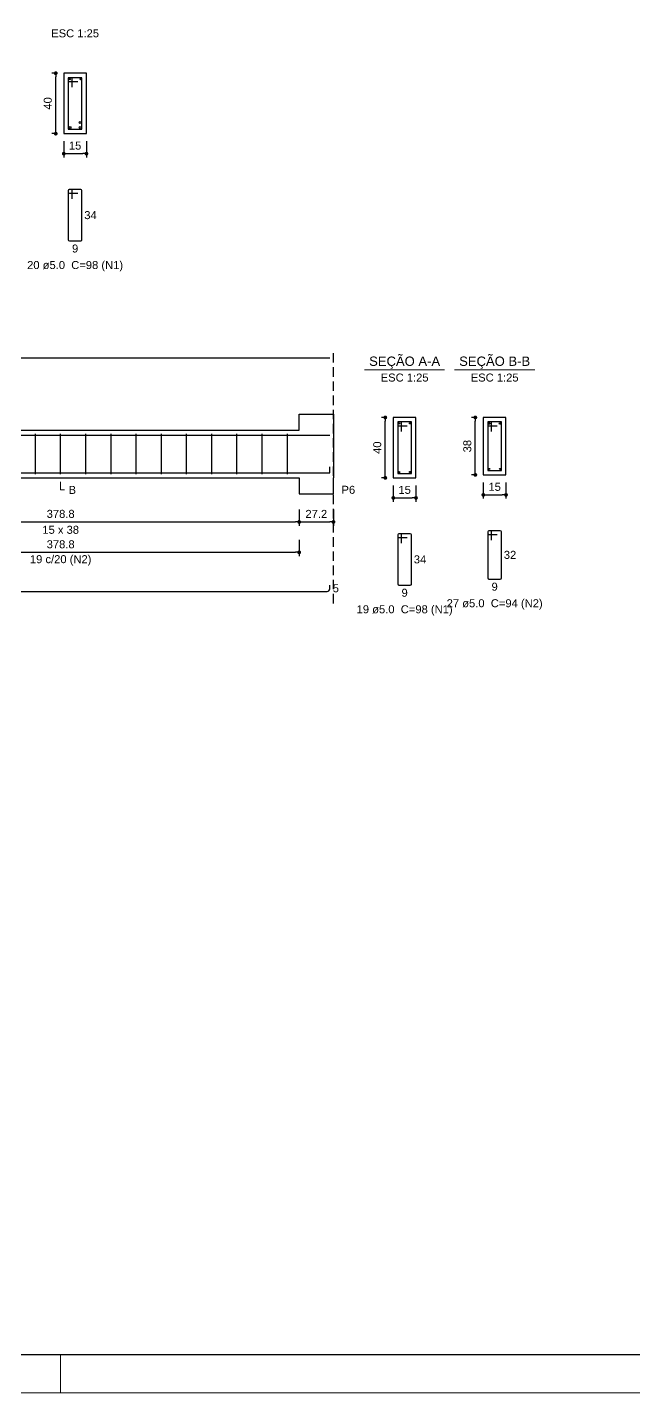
# Model space of a CAD drawing. Header units: millimetres. Extents: x 0 to 84.1, y 0 to 59.4.
# Drawn here: x 29.22 to 45.27, y 0 to 36.14 of the extents above; entities that cross this region are included whole.
import ezdxf

# ---------------------------------------------------------------- set-up
doc = ezdxf.new("R2010")
doc.units = ezdxf.units.MM
doc.header["$MEASUREMENT"] = 0
doc.linetypes.add('Dashed2', pattern=[0.375, 0.25, -0.125])
doc.layers.get('0').update_dxf_attribs({"color": 1, "lineweight": 13})
for name, color, linetype, lineweight in [('Descrição da armadura', 2, 'Continuous', 20), ('DT-Forma', 4, 'Continuous', 30), ('DT-Pontilhado', 7, 'Dashed2', 25), ('DT-Textos', 2, 'Continuous', 20), ('FOLHA EXTERNA', 1, 'Continuous', 13), ('Folha_padrão', 3, 'Continuous', 25), ('Textos armaduras', 1, 'Continuous', 13)]:
    doc.layers.add(name, color=color, linetype=linetype, lineweight=lineweight)
for name, color, linetype in [('DT-Arm complementar', 252, 'Continuous'), ('DT-Barras na forma', 170, 'Continuous'), ('DT-Barras no corte', 170, 'Continuous'), ('DT-Barras rebatidas', 170, 'Continuous'), ('DT-Cotas', 12, 'Continuous')]:
    doc.layers.add(name, color=color, linetype=linetype)
doc.styles.add('Arial', font='')
doc.styles.get('Arial').set_extended_font_data('Arial')
doc.dimstyles.new('UM_25.000000', dxfattribs={"dimtxt": 0.18, "dimasz": 0.1, "dimexe": 0.1, "dimexo": 0.2, "dimgap": 0, "dimtad": 1, "dimtih": 1, "dimtoh": 1, "dimdec": 1, "dimlfac": 25, "dimzin": 0, "dimdsep": 46, "dimtxsty": 'Standard', "dimcen": 0.09, "dimdle": 0.1, "dimadec": 1, "dimazin": 2, "dimtfac": 1, "dimtdec": 4, "dimtofl": 0, "dimtmove": 0, "dimatfit": 3, "dimfxl": 1, "dimtolj": 1, "dimarcsym": 0})
doc.dimstyles.new('UM_30.000300', dxfattribs={"dimtxt": 0.18, "dimasz": 0.1, "dimexe": 0.1, "dimexo": 0.2, "dimgap": 0, "dimtad": 1, "dimtih": 1, "dimtoh": 1, "dimdec": 1, "dimlfac": 30.0003, "dimzin": 0, "dimdsep": 46, "dimtxsty": 'Standard', "dimcen": 0.09, "dimdle": 0.1, "dimadec": 1, "dimazin": 2, "dimtfac": 1, "dimtdec": 4, "dimtofl": 0, "dimtmove": 0, "dimatfit": 3, "dimfxl": 1, "dimtolj": 1, "dimarcsym": 0})

# ---------------------------------------------------------------- blocks, each defined once
blk = doc.blocks.new('_Dot')
at = {"color": 0, "linetype": 'ByBlock', "lineweight": -2}
blk.add_line((-0.5, 0), (-1, 0), dxfattribs=at)
at = {"color": 0, "linetype": 'ByBlock', "const_width": 0.5}
blk.add_lwpolyline([(-0.25, 0, 1), (0.25, 0, 1)], format="xyb", close=True, dxfattribs=at)
blk = doc.blocks.new('*D61')
at = {"layer": 'Defpoints', "color": 0}
for p in [(29.973173, 34.92872), (30.184973, 34.92872), (30.184973, 33.32872)]:
    blk.add_point(p, dxfattribs=at)
at = {"layer": 'DT-Cotas', "color": 0, "lineweight": -2}
for p, q in [((29.984973, 34.92872), (29.873173, 34.92872)), ((29.973173, 33.42872), (29.973173, 34.82872)), ((29.984973, 33.32872), (29.873173, 33.32872))]:
    blk.add_line(p, q, dxfattribs=at)
at = {"layer": 'DT-Cotas', "color": 0, "lineweight": -2, "xscale": 0.1, "yscale": 0.1, "zscale": 0.1}
for p, rotation in [((29.973173, 34.92872), 90), ((29.973173, 33.32872), 270)]:
    blk.add_blockref('_Dot', p, dxfattribs=dict(at, rotation=rotation))
at = {"layer": 'DT-Cotas', "insert": (29.761373, 34.12872), "char_height": 0.2118, "attachment_point": 5, "rotation": 90, "style": 'Arial'}
blk.add_mtext('\\A1;40', dxfattribs=at)
blk = doc.blocks.new('*D62')
at = {"layer": 'Defpoints', "color": 0}
for p in [(30.184973, 33.32872), (30.784973, 33.32872), (30.784973, 32.79922)]:
    blk.add_point(p, dxfattribs=at)
at = {"layer": 'DT-Cotas', "color": 0, "lineweight": -2}
for p, q in [((30.184973, 33.12872), (30.184973, 32.69922)), ((30.784973, 33.12872), (30.784973, 32.69922)), ((30.284973, 32.79922), (30.684973, 32.79922))]:
    blk.add_line(p, q, dxfattribs=at)
at = {"layer": 'DT-Cotas', "color": 0, "lineweight": -2, "xscale": 0.1, "yscale": 0.1, "zscale": 0.1, "rotation": 180}
blk.add_blockref('_Dot', (30.184973, 32.79922), dxfattribs=at)
at = {"layer": 'DT-Cotas', "color": 0, "lineweight": -2, "xscale": 0.1, "yscale": 0.1, "zscale": 0.1}
blk.add_blockref('_Dot', (30.784973, 32.79922), dxfattribs=at)
at = {"layer": 'DT-Cotas', "insert": (30.484973, 33.01102), "char_height": 0.2118, "attachment_point": 5, "rotation": 0.0057296, "style": 'Arial'}
blk.add_mtext('\\A1;15', dxfattribs=at)
blk = doc.blocks.new('*D69')
at = {"layer": 'Defpoints', "color": 0}
for p in [(23.789691, 23.580347), (36.415577, 23.580347), (36.415577, 23.050847)]:
    blk.add_point(p, dxfattribs=at)
at = {"layer": 'DT-Cotas', "color": 0, "lineweight": -2}
for p, q in [((23.789691, 23.380347), (23.789691, 22.950847)), ((36.415577, 23.380347), (36.415577, 22.950847)), ((23.889691, 23.050847), (36.315577, 23.050847))]:
    blk.add_line(p, q, dxfattribs=at)
at = {"layer": 'DT-Cotas', "color": 0, "lineweight": -2, "xscale": 0.1, "yscale": 0.1, "zscale": 0.1, "rotation": 180}
blk.add_blockref('_Dot', (23.789691, 23.050847), dxfattribs=at)
at = {"layer": 'DT-Cotas', "color": 0, "lineweight": -2, "xscale": 0.1, "yscale": 0.1, "zscale": 0.1}
blk.add_blockref('_Dot', (36.415577, 23.050847), dxfattribs=at)
at = {"layer": 'DT-Cotas', "insert": (30.102634, 23.262647), "char_height": 0.2118, "attachment_point": 5, "style": 'Arial'}
blk.add_mtext('\\A1;378.8', dxfattribs=at)
blk = doc.blocks.new('*D70')
at = {"layer": 'Defpoints', "color": 0}
for p in [(36.416, 23.58), (37.323, 23.58), (37.323, 23.051)]:
    blk.add_point(p, dxfattribs=at)
at = {"layer": 'DT-Cotas', "color": 0, "lineweight": -2}
for p, q in [((36.416, 23.38), (36.416, 22.951)), ((37.323, 23.38), (37.323, 22.951)), ((36.516, 23.051), (37.223, 23.051))]:
    blk.add_line(p, q, dxfattribs=at)
at = {"layer": 'DT-Cotas', "color": 0, "lineweight": -2, "xscale": 0.1, "yscale": 0.1, "zscale": 0.1, "rotation": 180}
blk.add_blockref('_Dot', (36.416, 23.051), dxfattribs=at)
at = {"layer": 'DT-Cotas', "color": 0, "lineweight": -2, "xscale": 0.1, "yscale": 0.1, "zscale": 0.1}
blk.add_blockref('_Dot', (37.323, 23.051), dxfattribs=at)
at = {"layer": 'DT-Cotas', "insert": (36.869, 23.263), "char_height": 0.2118, "attachment_point": 5, "rotation": 0.0057, "style": 'Arial'}
blk.add_mtext('\\A1;27.2', dxfattribs=at)
blk = doc.blocks.new('*D71')
at = {"layer": 'Defpoints', "color": 0}
for p in [(38.695064, 25.815747), (38.906864, 25.815747), (38.906864, 24.215747)]:
    blk.add_point(p, dxfattribs=at)
at = {"layer": 'DT-Cotas', "color": 0, "lineweight": -2}
for p, q in [((38.706864, 25.815747), (38.595064, 25.815747)), ((38.695064, 24.315747), (38.695064, 25.715747)), ((38.706864, 24.215747), (38.595064, 24.215747))]:
    blk.add_line(p, q, dxfattribs=at)
at = {"layer": 'DT-Cotas', "color": 0, "lineweight": -2, "xscale": 0.1, "yscale": 0.1, "zscale": 0.1}
for p, rotation in [((38.695064, 25.815747), 90), ((38.695064, 24.215747), 270)]:
    blk.add_blockref('_Dot', p, dxfattribs=dict(at, rotation=rotation))
at = {"layer": 'DT-Cotas', "insert": (38.483264, 25.015747), "char_height": 0.2118, "attachment_point": 5, "rotation": 90, "style": 'Arial'}
blk.add_mtext('\\A1;40', dxfattribs=at)
blk = doc.blocks.new('*D72')
at = {"layer": 'Defpoints', "color": 0}
for p in [(38.906864, 24.215747), (39.506864, 24.215747), (39.506864, 23.686247)]:
    blk.add_point(p, dxfattribs=at)
at = {"layer": 'DT-Cotas', "color": 0, "lineweight": -2}
for p, q in [((38.906864, 24.015747), (38.906864, 23.586247)), ((39.506864, 24.015747), (39.506864, 23.586247)), ((39.006864, 23.686247), (39.406864, 23.686247))]:
    blk.add_line(p, q, dxfattribs=at)
at = {"layer": 'DT-Cotas', "color": 0, "lineweight": -2, "xscale": 0.1, "yscale": 0.1, "zscale": 0.1, "rotation": 180}
blk.add_blockref('_Dot', (38.906864, 23.686247), dxfattribs=at)
at = {"layer": 'DT-Cotas', "color": 0, "lineweight": -2, "xscale": 0.1, "yscale": 0.1, "zscale": 0.1}
blk.add_blockref('_Dot', (39.506864, 23.686247), dxfattribs=at)
at = {"layer": 'DT-Cotas', "insert": (39.206864, 23.898047), "char_height": 0.2118, "attachment_point": 5, "rotation": 0.0057296, "style": 'Arial'}
blk.add_mtext('\\A1;15', dxfattribs=at)
blk = doc.blocks.new('*D73')
at = {"layer": 'Defpoints', "color": 0}
for p in [(41.077814, 25.815747), (41.289614, 25.815747), (41.289614, 24.295747)]:
    blk.add_point(p, dxfattribs=at)
at = {"layer": 'DT-Cotas', "color": 0, "lineweight": -2}
for p, q in [((41.089614, 25.815747), (40.977814, 25.815747)), ((41.077814, 24.395747), (41.077814, 25.715747)), ((41.089614, 24.295747), (40.977814, 24.295747))]:
    blk.add_line(p, q, dxfattribs=at)
at = {"layer": 'DT-Cotas', "color": 0, "lineweight": -2, "xscale": 0.1, "yscale": 0.1, "zscale": 0.1}
for p, rotation in [((41.077814, 25.815747), 90), ((41.077814, 24.295747), 270)]:
    blk.add_blockref('_Dot', p, dxfattribs=dict(at, rotation=rotation))
at = {"layer": 'DT-Cotas', "insert": (40.866014, 25.055747), "char_height": 0.2118, "attachment_point": 5, "rotation": 90, "style": 'Arial'}
blk.add_mtext('\\A1;38', dxfattribs=at)
blk = doc.blocks.new('*D74')
at = {"layer": 'Defpoints', "color": 0}
for p in [(41.289614, 24.295747), (41.889614, 24.295747), (41.889614, 23.766247)]:
    blk.add_point(p, dxfattribs=at)
at = {"layer": 'DT-Cotas', "color": 0, "lineweight": -2}
for p, q in [((41.289614, 24.095747), (41.289614, 23.666247)), ((41.889614, 24.095747), (41.889614, 23.666247)), ((41.389614, 23.766247), (41.789614, 23.766247))]:
    blk.add_line(p, q, dxfattribs=at)
at = {"layer": 'DT-Cotas', "color": 0, "lineweight": -2, "xscale": 0.1, "yscale": 0.1, "zscale": 0.1, "rotation": 180}
blk.add_blockref('_Dot', (41.289614, 23.766247), dxfattribs=at)
at = {"layer": 'DT-Cotas', "color": 0, "lineweight": -2, "xscale": 0.1, "yscale": 0.1, "zscale": 0.1}
blk.add_blockref('_Dot', (41.889614, 23.766247), dxfattribs=at)
at = {"layer": 'DT-Cotas', "insert": (41.589614, 23.978047), "char_height": 0.2118, "attachment_point": 5, "rotation": 0.0057296, "style": 'Arial'}
blk.add_mtext('\\A1;15', dxfattribs=at)
blk = doc.blocks.new('*D77')
at = {"layer": 'Defpoints', "color": 0}
for p in [(23.789691, 22.775507), (36.415577, 22.775507), (36.415577, 22.246007)]:
    blk.add_point(p, dxfattribs=at)
at = {"layer": 'DT-Cotas', "color": 0, "lineweight": -2}
for p, q in [((23.789691, 22.575507), (23.789691, 22.146007)), ((36.415577, 22.575507), (36.415577, 22.146007)), ((23.889691, 22.246007), (36.315577, 22.246007))]:
    blk.add_line(p, q, dxfattribs=at)
at = {"layer": 'DT-Cotas', "color": 0, "lineweight": -2, "xscale": 0.1, "yscale": 0.1, "zscale": 0.1, "rotation": 180}
blk.add_blockref('_Dot', (23.789691, 22.246007), dxfattribs=at)
at = {"layer": 'DT-Cotas', "color": 0, "lineweight": -2, "xscale": 0.1, "yscale": 0.1, "zscale": 0.1}
blk.add_blockref('_Dot', (36.415577, 22.246007), dxfattribs=at)
at = {"layer": 'DT-Cotas', "insert": (30.102634, 22.457807), "char_height": 0.2118, "attachment_point": 5, "style": 'Arial'}
blk.add_mtext('\\A1;378.8', dxfattribs=at)

msp = doc.modelspace()

# ---------------------------------------------------------------- linework, layer by layer
at = {"layer": 'DT-Arm complementar'}
for p, q in [((29.436, 24.3157), (29.436, 25.3824)), ((30.1026, 24.3157), (30.1026, 25.3824)), ((30.7693, 24.3157), (30.7693, 25.3824)), ((31.436, 24.3157), (31.436, 25.3824)), ((32.1026, 24.3157), (32.1026, 25.3824)), ((32.7693, 24.3157), (32.7693, 25.3824)), ((33.436, 24.3157), (33.436, 25.3824)), ((34.1026, 24.3157), (34.1026, 25.3824)), ((34.7693, 24.3157), (34.7693, 25.3824)), ((35.436, 24.3157), (35.436, 25.3824)), ((36.1026, 24.3157), (36.1026, 25.3824))]:
    msp.add_line(p, q, dxfattribs=at)
at = {"layer": 'DT-Barras na forma'}
for p, q in [((30.405, 34.8087), (30.305, 34.8087)), ((30.305, 34.8087), (30.305, 33.4487)), ((30.665, 34.8087), (30.305, 34.8087)), ((30.305, 34.8087), (30.305, 34.7087)), ((30.305, 34.7087), (30.555, 34.7087)), ((30.405, 34.5587), (30.405, 34.8087)), ((30.665, 33.4487), (30.665, 34.8087)), ((30.305, 33.4487), (30.665, 33.4487)), ((39.1269, 25.6957), (39.0269, 25.6957)), ((39.0269, 25.6957), (39.0269, 24.3357)), ((39.3869, 25.6957), (39.0269, 25.6957)), ((39.0269, 25.6957), (39.0269, 25.5957)), ((39.1269, 25.4457), (39.1269, 25.6957)), ((39.3869, 24.3357), (39.3869, 25.6957)), ((41.5096, 25.6957), (41.4096, 25.6957)), ((41.4096, 25.6957), (41.4096, 24.4157)), ((41.7696, 25.6957), (41.4096, 25.6957)), ((41.4096, 25.6957), (41.4096, 25.5957)), ((41.5096, 25.4457), (41.5096, 25.6957)), ((41.7696, 24.4157), (41.7696, 25.6957)), ((39.0269, 25.5957), (39.2769, 25.5957)), ((41.4096, 25.5957), (41.6596, 25.5957)), ((39.0269, 24.3357), (39.3869, 24.3357)), ((41.4096, 24.4157), (41.7696, 24.4157))]:
    msp.add_line(p, q, dxfattribs=at)
for points in [[(14.1191, 25.3491), (37.223, 25.3491)], [(3.9024, 24.5124), (3.9024, 24.3457), (37.223, 24.3457), (37.223, 24.5124)]]:
    msp.add_lwpolyline(points, dxfattribs=at)
at = {"layer": 'DT-Barras no corte'}
for centre, radius in [((30.341, 34.7727), 0.016), ((30.629, 34.7727), 0.016), ((30.62, 33.6237), 0.025), ((30.35, 33.4937), 0.025), ((30.62, 33.4937), 0.025), ((39.0629, 25.6597), 0.016), ((39.3509, 25.6597), 0.016), ((41.4496, 25.6557), 0.02), ((41.7296, 25.6557), 0.02), ((39.0629, 24.3717), 0.016), ((39.3509, 24.3717), 0.016), ((41.4456, 24.4517), 0.016), ((41.7336, 24.4517), 0.016)]:
    msp.add_circle(centre, radius, dxfattribs=at)
at = {"layer": 'DT-Barras rebatidas'}
for p, q in [((30.305, 31.822), (30.305, 30.522)), ((30.305, 31.822), (30.305, 31.782)), ((30.375, 31.852), (30.335, 31.852)), ((30.635, 31.852), (30.335, 31.852)), ((30.405, 31.602), (30.405, 31.822)), ((30.665, 30.522), (30.665, 31.822)), ((30.335, 31.752), (30.555, 31.752)), ((30.335, 30.492), (30.635, 30.492)), ((14.1191, 27.3959), (37.2228, 27.3959)), ((41.4096, 22.789), (41.4096, 21.569)), ((41.4096, 22.789), (41.4096, 22.749)), ((41.4796, 22.819), (41.4396, 22.819)), ((41.7396, 22.819), (41.4396, 22.819)), ((41.5096, 22.569), (41.5096, 22.789)), ((41.7696, 21.569), (41.7696, 22.789)), ((39.0269, 22.709), (39.0269, 21.409)), ((39.0269, 22.709), (39.0269, 22.669)), ((39.0969, 22.739), (39.0569, 22.739)), ((39.3569, 22.739), (39.0569, 22.739)), ((39.0569, 22.639), (39.2769, 22.639)), ((39.1269, 22.489), (39.1269, 22.709)), ((39.3869, 21.409), (39.3869, 22.709)), ((41.4396, 22.719), (41.6596, 22.719)), ((37.2227, 21.2778), (37.2227, 21.3778)), ((39.0569, 21.379), (39.3569, 21.379)), ((41.4396, 21.539), (41.7396, 21.539)), ((3.9691, 21.2111), (37.156, 21.2111))]:
    msp.add_line(p, q, dxfattribs=at)
for centre, radius, start, end in [((30.335, 31.822), 0.03, 90.00002, 180), ((30.335, 31.822), 0.03, 89.99999, 180), ((30.375, 31.822), 0.03, 0, 90.00002), ((30.635, 31.822), 0.03, 0.00002, 89.99999), ((30.335, 31.782), 0.03, 180, 270), ((30.335, 30.522), 0.03, 180, 270), ((30.635, 30.522), 0.03, 270, 0.00002), ((41.4396, 22.789), 0.03, 90.00002, 180), ((41.4396, 22.789), 0.03, 90.00002, 180), ((41.4796, 22.789), 0.03, 0, 90.00002), ((41.7396, 22.789), 0.03, 0.00002, 90.00002), ((39.0569, 22.709), 0.03, 90.00002, 180), ((39.0569, 22.709), 0.03, 90.00002, 180), ((39.0569, 22.669), 0.03, 180, 270), ((39.0969, 22.709), 0.03, 0, 90.00002), ((39.3569, 22.709), 0.03, 0.00002, 90.00002), ((41.4396, 22.749), 0.03, 180, 270), ((39.0569, 21.409), 0.03, 180, 270), ((39.3569, 21.409), 0.03, 270, 0.00002), ((41.4396, 21.569), 0.03, 180, 270), ((41.7396, 21.569), 0.03, 270, 0.00002), ((37.156, 21.2778), 0.0667, 270, 0)]:
    msp.add_arc(centre, radius, start, end, dxfattribs=at)
at = {"layer": 'DT-Forma'}
for p, q in [((30.785, 34.9287), (30.185, 34.9287)), ((30.185, 34.9287), (30.185, 33.3287)), ((30.785, 33.3287), (30.785, 34.9287)), ((30.185, 33.3287), (30.785, 33.3287)), ((36.4156, 25.4824), (36.4156, 25.906)), ((36.4156, 25.906), (37.323, 25.906)), ((37.323, 25.906), (37.323, 25.4824)), ((39.5069, 25.8157), (38.9069, 25.8157)), ((38.9069, 25.8157), (38.9069, 24.2157)), ((39.5069, 24.2157), (39.5069, 25.8157)), ((41.8896, 25.8157), (41.2896, 25.8157)), ((41.2896, 25.8157), (41.2896, 24.2957)), ((41.8896, 24.2957), (41.8896, 25.8157)), ((23.7897, 25.4824), (36.4156, 25.4824)), ((41.2896, 24.2957), (41.8896, 24.2957)), ((23.7897, 24.2157), (36.4156, 24.2157)), ((36.4156, 24.2157), (36.4156, 23.7921)), ((37.323, 23.7921), (37.323, 24.2157)), ((38.9069, 24.2157), (39.5069, 24.2157)), ((36.4156, 23.7921), (37.323, 23.7921))]:
    msp.add_line(p, q, dxfattribs=at)
at = {"layer": 'DT-Forma', "linetype": 'Continuous'}
msp.add_line((37.323, 25.4824), (37.323, 24.2157), dxfattribs=at)
at = {"layer": 'DT-Pontilhado'}
msp.add_line((37.323, 20.8934), (37.323, 27.6077), dxfattribs=at)
at = {"layer": 'DT-Textos'}
for p, q in [((38.1479, 27.0806), (40.2659, 27.0806)), ((40.5306, 27.0806), (42.6486, 27.0806))]:
    msp.add_line(p, q, dxfattribs=at)
msp.add_lwpolyline([(30.1026, 24.1098), (30.1026, 23.898), (30.2085, 23.898)], dxfattribs=at)
at = {"layer": 'FOLHA EXTERNA', "color": 2, "linetype": 'Continuous'}
for points in [[(0, 0), (84.1, 0), (84.1, 59.4), (0, 59.4), (0, 0)], [(30.1, 1.0076), (30.1, 0)]]:
    msp.add_lwpolyline(points, dxfattribs=at)
at = {"layer": 'Folha_padrão', "color": 6, "linetype": 'Continuous'}
msp.add_lwpolyline([(3, 58.4), (83.1, 58.4), (83.1, 1), (3, 1), (3, 58.4)], dxfattribs=at)

# ---------------------------------------------------------------- texts
at = {"layer": 'Descrição da armadura', "char_height": 0.2118, "attachment_point": 8, "line_spacing_factor": 0.9, "style": 'Arial'}
for s, insert, width in [('20 ø5.0  C=98 (N1)', (30.4851, 29.6811), 5.080617), ('19 c/20 (N2)', (30.1026, 21.8944), 3.04992), ('27 ø5.0  C=94 (N2)', (41.59, 20.7283), 5.080617), ('19 ø5.0  C=98 (N1)', (39.207, 20.5683), 5.080617)]:
    msp.add_mtext(s, dxfattribs=dict(at, insert=insert, width=width))
at = {"layer": 'DT-Textos', "line_spacing_factor": 0.798, "style": 'Arial'}
for s, insert, char_height, width, attachment_point in [('ESC 1:25', (30.4851, 35.8759), 0.2118, 2.03328, 8), ('SEÇÃO A-A', (39.207, 27.1053), 0.2471, 2.66868, 8), ('SEÇÃO B-B', (41.59, 27.1053), 0.2471, 2.66868, 8), ('ESC 1:25', (39.207, 26.7632), 0.2118, 2.03328, 8), ('ESC 1:25', (41.59, 26.7632), 0.2118, 2.03328, 8), ('B', (30.314, 23.7922), 0.2118, 0.25416, 7), ('P6', (37.535, 23.7922), 0.2118, 0.50832, 7), ('15 x 38', (30.103, 22.7332), 0.2118, 1.77912, 8)]:
    msp.add_mtext(s, dxfattribs=dict(at, insert=insert, char_height=char_height, width=width, attachment_point=attachment_point))
at = {"layer": 'Textos armaduras', "char_height": 0.2118, "line_spacing_factor": 0.9, "style": 'Arial'}
for s, insert, width, attachment_point in [('34', (30.7276, 31.2779), 1.058001, 1), ('9', (30.485, 30.3947), 0.729, 2), ('34', (39.4495, 22.1649), 1.058001, 1), ('32', (41.8322, 22.2849), 1.058001, 1), ('5', (37.304, 21.4003), 0.729, 1), ('9', (41.5896, 21.4418), 0.729, 2), ('9', (39.2069, 21.2818), 0.729, 2)]:
    msp.add_mtext(s, dxfattribs=dict(at, insert=insert, width=width, attachment_point=attachment_point))

# ---------------------------------------------------------------- dimensions: what is measured, and where the dimension line sits
at = {"layer": 'DT-Cotas'}
for base, p1, p2, picture, middle in [((29.9732, 34.9287), (30.185, 33.3287), (30.185, 34.9287), '*D61', (29.7614, 34.1287)), ((38.6951, 25.8157), (38.9069, 24.2157), (38.9069, 25.8157), '*D71', (38.4833, 25.0157)), ((41.0778, 25.8157), (41.2896, 24.2957), (41.2896, 25.8157), '*D73', (40.866, 25.0557))]:
    dim = msp.add_linear_dim(base=base, p1=p1, p2=p2, angle=90, dimstyle='UM_25.000000', override={"dimtxt": 0.2118, "dimasz": 0.1, "dimexe": 0.1, "dimexo": 0.2, "dimtad": 1, "dimtih": 0, "dimtoh": 0, "dimdec": 1, "dimlfac": 25, "dimzin": 8, "dimtxsty": 'Arial', "dimblk": 'Dot', "dimblk1": 'Dot', "dimblk2": 'Dot', "dimsah": 1, "dimdle": 0.1, "dimse1": 0, "dimse2": 0, "dimclrt": 256, "dimadec": 1, "dimazin": 3, "dimtmove": 2, "dimldrblk": 'Dot'}, dxfattribs=at)
    dim.commit()
    dim.dimension.update_dxf_attribs({"geometry": picture, "text_midpoint": middle, "dimtype": 160, "text_rotation": 90})
for base, p1, p2, dimstyle, override, picture, middle in [((30.785, 32.7992), (30.185, 33.3287), (30.785, 33.3287), 'UM_25.000000', {"dimtxt": 0.2118, "dimasz": 0.1, "dimexe": 0.1, "dimexo": 0.2, "dimtad": 1, "dimtih": 0, "dimtoh": 0, "dimdec": 1, "dimlfac": 25, "dimzin": 8, "dimtxsty": 'Arial', "dimblk": 'Dot', "dimblk1": 'Dot', "dimblk2": 'Dot', "dimsah": 1, "dimdle": 0.1, "dimse1": 0, "dimse2": 0, "dimclrt": 256, "dimadec": 1, "dimazin": 3, "dimtmove": 2, "dimldrblk": 'Dot'}, '*D62', (30.485, 33.011)), ((41.8896, 23.7662), (41.2896, 24.2957), (41.8896, 24.2957), 'UM_25.000000', {"dimtxt": 0.2118, "dimasz": 0.1, "dimexe": 0.1, "dimexo": 0.2, "dimtad": 1, "dimtih": 0, "dimtoh": 0, "dimdec": 1, "dimlfac": 25, "dimzin": 8, "dimtxsty": 'Arial', "dimblk": 'Dot', "dimblk1": 'Dot', "dimblk2": 'Dot', "dimsah": 1, "dimdle": 0.1, "dimse1": 0, "dimse2": 0, "dimclrt": 256, "dimadec": 1, "dimazin": 3, "dimtmove": 2, "dimldrblk": 'Dot'}, '*D74', (41.5896, 23.978)), ((39.5069, 23.6862), (38.9069, 24.2157), (39.5069, 24.2157), 'UM_25.000000', {"dimtxt": 0.2118, "dimasz": 0.1, "dimexe": 0.1, "dimexo": 0.2, "dimtad": 1, "dimtih": 0, "dimtoh": 0, "dimdec": 1, "dimlfac": 25, "dimzin": 8, "dimtxsty": 'Arial', "dimblk": 'Dot', "dimblk1": 'Dot', "dimblk2": 'Dot', "dimsah": 1, "dimdle": 0.1, "dimse1": 0, "dimse2": 0, "dimclrt": 256, "dimadec": 1, "dimazin": 3, "dimtmove": 2, "dimldrblk": 'Dot'}, '*D72', (39.2069, 23.898)), ((37.323, 23.0508), (36.4156, 23.5803), (37.323, 23.5803), 'UM_30.000300', {"dimtxt": 0.2118, "dimasz": 0.1, "dimexe": 0.1, "dimexo": 0.2, "dimtad": 1, "dimtih": 0, "dimtoh": 0, "dimdec": 1, "dimlfac": 30.0003, "dimzin": 8, "dimtxsty": 'Arial', "dimblk": 'Dot', "dimblk1": 'Dot', "dimblk2": 'Dot', "dimsah": 1, "dimdle": 0.1, "dimse1": 0, "dimse2": 0, "dimclrt": 256, "dimadec": 1, "dimazin": 3, "dimtmove": 2, "dimldrblk": 'Dot'}, '*D70', (36.8693, 23.2626))]:
    dim = msp.add_linear_dim(base=base, p1=p1, p2=p2, dimstyle=dimstyle, override=override, dxfattribs=at)
    dim.commit()
    dim.dimension.update_dxf_attribs({"geometry": picture, "text_midpoint": middle, "dimtype": 160, "text_rotation": 0.00573})
for base, p1, p2, picture, middle in [((36.4156, 23.0508), (23.7897, 23.5803), (36.4156, 23.5803), '*D69', (30.1026, 23.2626)), ((36.4156, 22.246), (23.7897, 22.7755), (36.4156, 22.7755), '*D77', (30.1026, 22.4578))]:
    dim = msp.add_linear_dim(base=base, p1=p1, p2=p2, dimstyle='UM_30.000300', override={"dimtxt": 0.2118, "dimasz": 0.1, "dimexe": 0.1, "dimexo": 0.2, "dimtad": 1, "dimtih": 0, "dimtoh": 0, "dimdec": 1, "dimlfac": 30.0003, "dimzin": 8, "dimtxsty": 'Arial', "dimblk": 'Dot', "dimblk1": 'Dot', "dimblk2": 'Dot', "dimsah": 1, "dimdle": 0.1, "dimse1": 0, "dimse2": 0, "dimclrt": 256, "dimadec": 1, "dimazin": 3, "dimtmove": 2, "dimldrblk": 'Dot'}, dxfattribs=at)
    dim.commit()
    dim.dimension.update_dxf_attribs({"geometry": picture, "text_midpoint": middle, "dimtype": 160})

doc.saveas('drawing.dxf')
